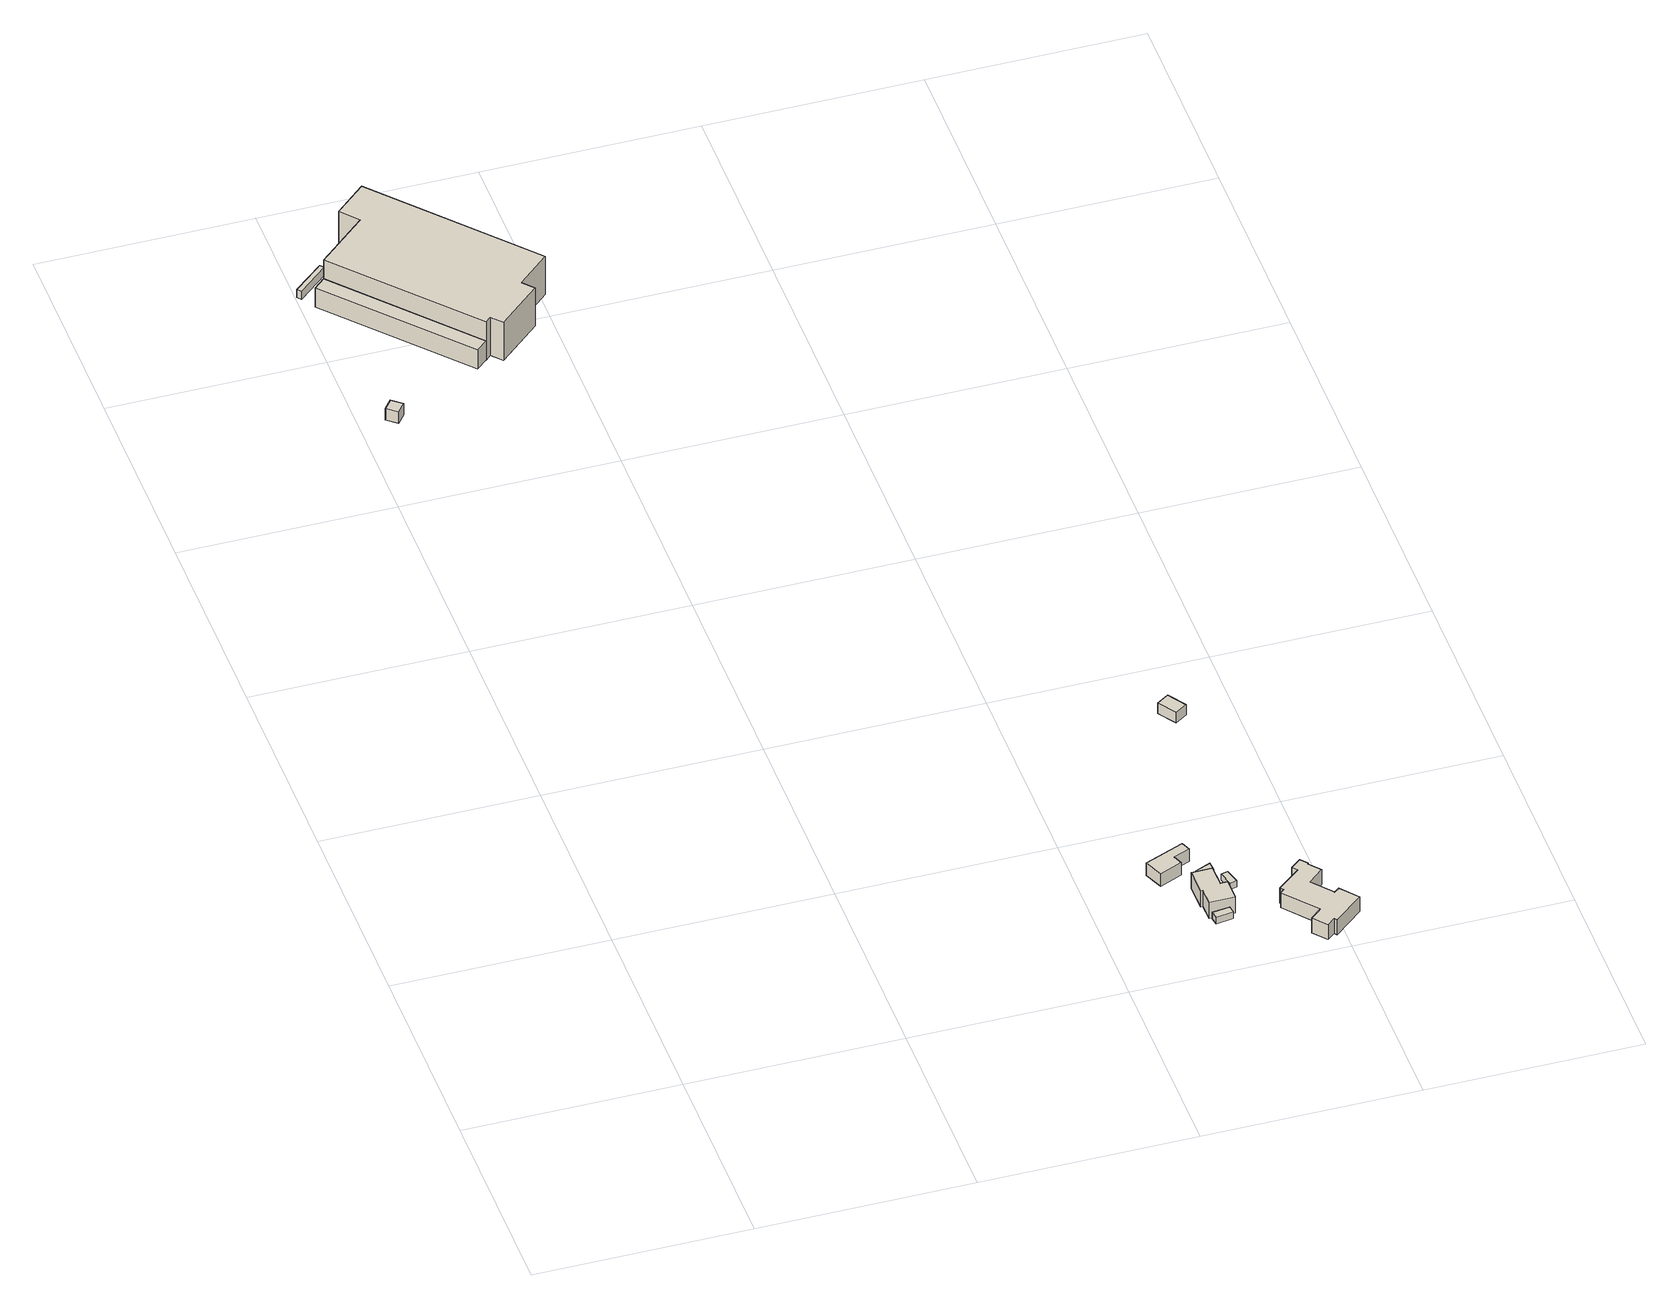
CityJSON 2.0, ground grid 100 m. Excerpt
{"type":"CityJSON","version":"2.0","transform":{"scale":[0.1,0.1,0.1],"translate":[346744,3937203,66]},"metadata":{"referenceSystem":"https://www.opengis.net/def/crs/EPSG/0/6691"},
"CityObjects":{
"building1":{"type":"Building","attributes":{"measuredHeight":9.3,"BuildingIDAttribute.prefecture":"14","BuildingIDAttribute.city":"14151","BuildingDetailAttribute.surveyYear":2015,"BuildingRiverFloodingRiskAttribute.description":"1","BuildingRiverFloodingRiskAttribute.rankOrg":"1","BuildingRiverFloodingRiskAttribute.adminType":"2","BuildingRiverFloodingRiskAttribute.scale":"1","BuildingRiverFloodingRiskAttribute.depth":0.16,"BuildingRiverFloodingRiskAttribute.duration":2.75},"geometry":[{"type":"Solid","lod":"1","boundaries":[[[[0,1,2,3]],[[2,4,5,3]],[[1,6,4,2]],[[0,7,6,1]],[[3,5,7,0]],[[4,6,7,5]]]]}]},
"building2":{"type":"Building","attributes":{"measuredHeight":5.6,"BuildingIDAttribute.prefecture":"14","BuildingIDAttribute.city":"14151","BuildingDetailAttribute.surveyYear":2015,"BuildingRiverFloodingRiskAttribute.description":"1","BuildingRiverFloodingRiskAttribute.rankOrg":"3","BuildingRiverFloodingRiskAttribute.depth":3.15,"BuildingRiverFloodingRiskAttribute.adminType":"2","BuildingRiverFloodingRiskAttribute.scale":"1","BuildingRiverFloodingRiskAttribute.duration":6.42},"geometry":[{"type":"Solid","lod":"1","boundaries":[[[[8,9,10,11]],[[10,12,13,11]],[[9,14,12,10]],[[8,15,14,9]],[[11,13,15,8]],[[12,14,15,13]]]]}]},
"building3":{"type":"Building","attributes":{"measuredHeight":15.5,"BuildingIDAttribute.prefecture":"14","BuildingIDAttribute.city":"14151","BuildingDetailAttribute.surveyYear":2015,"BuildingRiverFloodingRiskAttribute.description":"1","BuildingRiverFloodingRiskAttribute.rankOrg":"2","BuildingRiverFloodingRiskAttribute.depth":2.61,"BuildingRiverFloodingRiskAttribute.adminType":"2","BuildingRiverFloodingRiskAttribute.scale":"1","BuildingRiverFloodingRiskAttribute.duration":6.75},"geometry":[{"type":"Solid","lod":"1","boundaries":[[[[16,17,18,19]],[[18,20,21,19]],[[17,22,20,18]],[[16,23,22,17]],[[19,21,23,16]],[[20,22,23,21]]]]}]},
"building4":{"type":"Building","attributes":{"measuredHeight":23.4,"BuildingIDAttribute.prefecture":"14","BuildingIDAttribute.city":"14151","BuildingDetailAttribute.surveyYear":2015,"BuildingRiverFloodingRiskAttribute.description":"1","BuildingRiverFloodingRiskAttribute.rankOrg":"2","BuildingRiverFloodingRiskAttribute.depth":2.61,"BuildingRiverFloodingRiskAttribute.adminType":"2","BuildingRiverFloodingRiskAttribute.scale":"1","BuildingRiverFloodingRiskAttribute.duration":6.58},"geometry":[{"type":"Solid","lod":"1","boundaries":[[[[24,25,26,27,28,29,30,31,32,33]],[[32,34,35,33]],[[31,36,34,32]],[[30,37,36,31]],[[29,38,37,30]],[[28,39,38,29]],[[27,40,39,28]],[[26,41,40,27]],[[25,42,41,26]],[[24,43,42,25]],[[33,35,43,24]],[[34,36,37,38,39,40,41,42,43,35]]]]}]},
"building5":{"type":"Building","attributes":{"usage":"411","measuredHeight":7.7,"storeysAboveGround":1,"BuildingIDAttribute.prefecture":"14","BuildingIDAttribute.city":"14151","BuildingDetailAttribute.totalFloorArea":151.27,"BuildingDetailAttribute.buildingFootprintArea":151.27,"BuildingDetailAttribute.buildingStructureType":"601","BuildingDetailAttribute.buildingStructureOrgType":"1","BuildingDetailAttribute.orgUsage":"10","BuildingDetailAttribute.surveyYear":2015,"BuildingLandSlideRiskAttribute.description":"1","BuildingLandSlideRiskAttribute.areaType":"1"},"geometry":[{"type":"Solid","lod":"1","boundaries":[[[[44,45,46,47,48,49]],[[48,50,51,49]],[[47,52,50,48]],[[46,53,52,47]],[[45,54,53,46]],[[44,55,54,45]],[[49,51,55,44]],[[50,52,53,54,55,51]]]]}]},
"building6":{"type":"Building","attributes":{"usage":"411","measuredHeight":4.6,"storeysAboveGround":1,"BuildingIDAttribute.prefecture":"14","BuildingIDAttribute.city":"14151","BuildingDetailAttribute.totalFloorArea":30.28,"BuildingDetailAttribute.buildingFootprintArea":30.28,"BuildingDetailAttribute.buildingStructureType":"601","BuildingDetailAttribute.buildingStructureOrgType":"1","BuildingDetailAttribute.orgUsage":"10","BuildingDetailAttribute.surveyYear":2015,"BuildingLandSlideRiskAttribute.description":"1","BuildingLandSlideRiskAttribute.areaType":"1"},"geometry":[{"type":"Solid","lod":"1","boundaries":[[[[56,57,58,59]],[[58,60,61,59]],[[57,62,60,58]],[[56,63,62,57]],[[59,61,63,56]],[[60,62,63,61]]]]}]},
"building7":{"type":"Building","attributes":{"usage":"411","measuredHeight":11.1,"storeysAboveGround":2,"BuildingIDAttribute.prefecture":"14","BuildingIDAttribute.city":"14151","BuildingDetailAttribute.totalFloorArea":384.38,"BuildingDetailAttribute.buildingFootprintArea":192.19,"BuildingDetailAttribute.buildingStructureType":"601","BuildingDetailAttribute.buildingStructureOrgType":"1","BuildingDetailAttribute.orgUsage":"10","BuildingDetailAttribute.surveyYear":2015,"BuildingLandSlideRiskAttribute.description":"1","BuildingLandSlideRiskAttribute.areaType":"1"},"geometry":[{"type":"Solid","lod":"1","boundaries":[[[[64,65,66,67,68,69,70,71]],[[70,72,73,71]],[[69,74,72,70]],[[68,75,74,69]],[[67,76,75,68]],[[66,77,76,67]],[[65,78,77,66]],[[64,79,78,65]],[[71,73,79,64]],[[72,74,75,76,77,78,79,73]]]]}]},
"building8":{"type":"Building","attributes":{"measuredHeight":7.7,"BuildingIDAttribute.prefecture":"14","BuildingIDAttribute.city":"14151","BuildingDetailAttribute.surveyYear":2015,"BuildingLandSlideRiskAttribute.description":"1","BuildingLandSlideRiskAttribute.areaType":"1"},"geometry":[{"type":"Solid","lod":"1","boundaries":[[[[80,81,82,83]],[[82,84,85,83]],[[81,86,84,82]],[[80,87,86,81]],[[83,85,87,80]],[[84,86,87,85]]]]}]},
"building9":{"type":"Building","attributes":{"measuredHeight":5.5,"BuildingIDAttribute.prefecture":"14","BuildingIDAttribute.city":"14151","BuildingDetailAttribute.surveyYear":2015,"BuildingLandSlideRiskAttribute.description":"1","BuildingLandSlideRiskAttribute.areaType":"1"},"geometry":[{"type":"Solid","lod":"1","boundaries":[[[[88,89,90,91]],[[90,92,93,91]],[[89,94,92,90]],[[88,95,94,89]],[[91,93,95,88]],[[92,94,95,93]]]]}]},
"building10":{"type":"Building","attributes":{"usage":"441","measuredHeight":9.4,"storeysAboveGround":1,"BuildingIDAttribute.prefecture":"14","BuildingIDAttribute.city":"14151","BuildingDetailAttribute.totalFloorArea":760.37,"BuildingDetailAttribute.buildingFootprintArea":760.37,"BuildingDetailAttribute.buildingStructureType":"610","BuildingDetailAttribute.buildingStructureOrgType":"2","BuildingDetailAttribute.orgUsage":"172","BuildingDetailAttribute.surveyYear":2015,"BuildingLandSlideRiskAttribute.description":"1","BuildingLandSlideRiskAttribute.areaType":"1"},"geometry":[{"type":"Solid","lod":"1","boundaries":[[[[96,97,98,99,100,101,102,103,104,105,106,107,108,109,110,111,112,113]],[[112,114,115,113]],[[111,116,114,112]],[[110,117,116,111]],[[109,118,117,110]],[[108,119,118,109]],[[107,120,119,108]],[[106,121,120,107]],[[105,122,121,106]],[[104,123,122,105]],[[103,124,123,104]],[[102,125,124,103]],[[101,126,125,102]],[[100,127,126,101]],[[99,128,127,100]],[[98,129,128,99]],[[97,130,129,98]],[[96,131,130,97]],[[113,115,131,96]],[[114,116,117,118,119,120,121,122,123,124,125,126,127,128,129,130,131,115]]]]}]},
"building11":{"type":"Building","attributes":{"usage":"431","measuredHeight":6.6,"storeysAboveGround":2,"BuildingIDAttribute.prefecture":"14","BuildingIDAttribute.city":"14151","BuildingDetailAttribute.totalFloorArea":114.48,"BuildingDetailAttribute.buildingFootprintArea":57.24,"BuildingDetailAttribute.buildingStructureType":"601","BuildingDetailAttribute.buildingStructureOrgType":"1","BuildingDetailAttribute.orgUsage":"143","BuildingDetailAttribute.surveyYear":2015,"BuildingLandSlideRiskAttribute.description":"1","BuildingLandSlideRiskAttribute.areaType":"1"},"geometry":[{"type":"Solid","lod":"1","boundaries":[[[[132,133,134,135]],[[134,136,137,135]],[[133,138,136,134]],[[132,139,138,133]],[[135,137,139,132]],[[136,138,139,137]]]]}]}
},
"vertices":[
[77,4422,127],[114,4468,127],[162,4430,127],[125,4383,127],[162,4430,191],[125,4383,191],[114,4468,191],[77,4422,191],
[6,5446,2],[148,5569,2],[164,5551,2],[22,5428,2],[164,5551,47],[22,5428,47],[148,5569,47],[6,5446,47],
[651,4807,3],[598,4760,3],[61,5361,3],[115,5409,3],[61,5361,110],[115,5409,110],[598,4760,110],[651,4807,110],
[875,5009,1],[920,4959,1],[722,4783,1],[679,4832,1],[651,4807,1],[115,5409,1],[345,5614,1],[273,5695,1],[418,5824,1],[1025,5143,1],[418,5824,215],[1025,5143,215],[273,5695,215],[345,5614,215],[115,5409,215],[651,4807,215],[679,4832,215],[722,4783,215],[920,4959,215],[875,5009,215],
[2433,609,160],[2451,564,160],[2374,532,160],[2391,489,160],[2285,445,160],[2248,533,160],[2285,445,230],[2248,533,230],[2391,489,230],[2374,532,230],[2451,564,230],[2433,609,230],
[2512,186,159],[2517,150,159],[2436,138,159],[2430,175,159],[2436,138,196],[2430,175,196],[2517,150,196],[2512,186,196],
[2407,400,152],[2502,402,152],[2504,296,152],[2537,296,152],[2538,190,152],[2420,188,152],[2419,272,152],[2409,272,152],[2419,272,242],[2409,272,242],[2420,188,242],[2538,190,242],[2537,296,242],[2504,296,242],[2502,402,242],[2407,400,242],
[2511,410,150],[2437,405,150],[2435,425,150],[2508,454,150],[2435,425,225],[2508,454,225],[2437,405,225],[2511,410,225],
[2585,446,131],[2604,376,131],[2572,367,131],[2553,438,131],[2572,367,166],[2553,438,166],[2604,376,166],[2585,446,166],
[2989,202,60],[3013,221,60],[3081,139,60],[2942,23,60],[2932,36,60],[2895,5,60],[2842,69,60],[2895,113,60],[2766,268,60],[2785,284,60],[2773,299,60],[2882,389,60],[2862,412,60],[2910,452,60],[2939,418,60],[2935,414,60],[2980,360,60],[2908,299,60],[2980,360,143],[2908,299,143],[2935,414,143],[2939,418,143],[2910,452,143],[2862,412,143],[2882,389,143],[2773,299,143],[2785,284,143],[2766,268,143],[2895,113,143],[2842,69,143],[2895,5,143],[2932,36,143],[2942,23,143],[3081,139,143],[3013,221,143],[2989,202,143],
[2635,1584,117],[2691,1621,117],[2747,1536,117],[2692,1499,117],[2747,1536,176],[2692,1499,176],[2691,1621,176],[2635,1584,176]
]}
